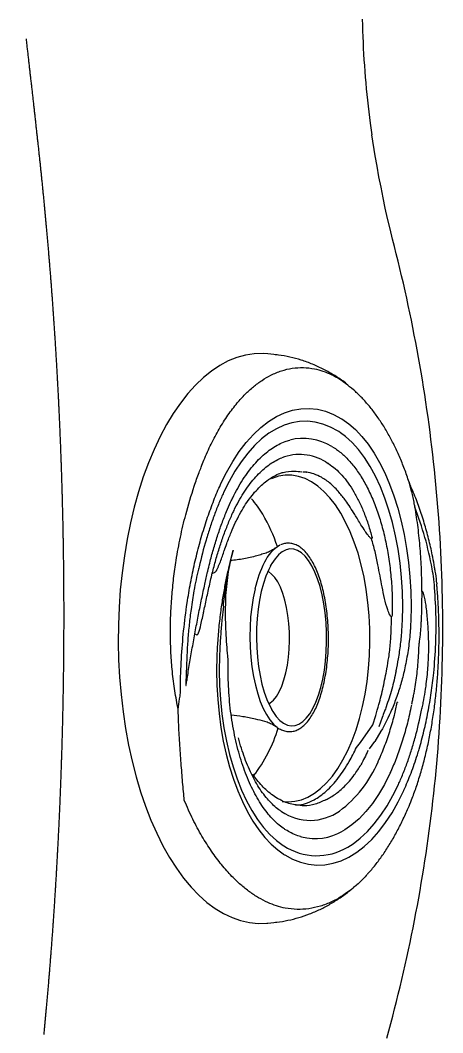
# Model space of a CAD drawing. Extents: x 527 to 614, y 487 to 635.
# Drawn here: x 554.45 to 558.1, y 539.94 to 548.67 of the extents above; entities that cross this region are included whole.
import ezdxf

# ---------------------------------------------------------------- set-up
doc = ezdxf.new("R2010")
doc.units = 0
doc.header["$MEASUREMENT"] = 0
doc.layers.add('1', color=4, linetype='Continuous')

# ---------------------------------------------------------------- blocks, each defined once
blk = doc.blocks.new('NA')
at = {"layer": '1', "color": 3}
for p, q in [((-0.5986, -0.5815), (-0.5701, -0.5857)), ((-0.1542, -0.6568), (-0.1614, -0.674)), ((0.3809, -0.7667), (0.3854, -0.7678)), ((-0.345, -0.8468), (-0.3481, -0.8467)), ((-0.3392, -0.8703), (-0.3473, -0.87)), ((-0.3392, -0.8703), (-0.3391, -0.8703)), ((0.3379, -0.8002), (0.3427, -0.8014)), ((0.3677, -0.8075), (0.3796, -0.8328)), ((-0.3813, -0.9456), (-0.3444, -0.9415)), ((0.4875, -0.9684), (0.5671, -0.9879)), ((0.8035, -1.0061), (0.8051, -1.0068)), ((0.8926, -0.9857), (0.8941, -0.9864)), ((0.9818, -0.9654), (0.9832, -0.966)), ((-2.6479, -1.2864), (-2.6426, -1.3393)), ((2.2554, -1.3393), (2.2607, -1.2864)), ((-0.9426, -1.3469), (-0.9591, -1.367)), ((-1.9781, -1.42), (-1.9809, -1.4244)), ((-1.9023, -1.5691), (-1.9048, -1.578)), ((-1.6303, -1.5347), (-1.6299, -1.5313)), ((-1.9046, -1.5774), (-1.9048, -1.578)), ((1.243, -1.589), (1.2427, -1.624)), ((1.3162, -1.8089), (1.3153, -1.8103)), ((1.329, -1.7872), (1.3161, -1.8083)), ((1.3162, -1.809), (1.317, -1.8077)), ((1.4509, -1.8591), (1.4501, -1.8604)), ((1.4628, -1.8385), (1.4507, -1.8585)), ((1.4509, -1.8592), (1.4516, -1.858)), ((1.5812, -1.9132), (1.5909, -1.8984)), ((1.5909, -1.8984), (1.5937, -1.894)), ((1.7009, -1.9237), (1.6999, -1.9253)), ((2.0045, -1.9623), (1.9936, -1.9778)), ((-1.1336, -2.0521), (-1.0912, -2.0874)), ((-1.0912, -2.0874), (-0.9371, -2.192)), ((-1.1449, -2.1629), (-1.0812, -2.2104)), ((0.6768, -2.1862), (0.6682, -2.1814)), ((-0.9941, -2.2634), (-1.0812, -2.2104)), ((-0.8747, -2.2726), (-0.9543, -2.244)), ((-0.9371, -2.192), (-0.8578, -2.2178)), ((-0.043, -2.3531), (-0.0064, -2.353)), ((0.0037, -2.3601), (-0.0068, -2.353)), ((-0.7429, -2.4048), (-0.739, -2.4064)), ((-0.048, -2.4481), (-0.0481, -2.4481)), ((-0.048, -2.4481), (-0.0399, -2.4484)), ((1.1552, -2.5052), (1.0741, -2.5276)), ((1.0743, -2.5255), (1.1318, -2.511)), ((0.2588, -2.7463), (0.2786, -2.7447)), ((0.293, -2.7433), (0.2786, -2.7447))]:
    blk.add_line(p, q, dxfattribs=at)
at = {"layer": '1', "color": 3, "flags": 128}
for points in [[(2.2607, -1.2864), (2.2635, -1.2456), (2.2614, -1.1699), (2.2501, -1.0945), (2.2295, -1.0195), (2.1996, -0.9453), (2.1608, -0.8722), (2.1129, -0.8004), (2.0564, -0.7302), (1.9912, -0.6618), (1.9178, -0.5957), (1.8364, -0.5319), (1.7473, -0.4707), (1.6509, -0.4124), (1.5474, -0.3571), (1.4373, -0.3052), (1.3211, -0.2567), (1.1991, -0.212), (1.0718, -0.171), (0.9397, -0.1341), (0.8033, -0.1012), (0.6631, -0.0727), (0.5197, -0.0485), (0.3736, -0.0288), (0.2253, -0.0136), (0.0754, -0.003), (-0.0754, 0.003), (-0.2268, 0.0043), (-0.378, 0.0009), (-0.5285, -0.0071), (-0.6777, -0.0197), (-0.8251, -0.0369), (-0.9701, -0.0586), (-1.1122, -0.0847), (-1.2508, -0.1151), (-1.3853, -0.1497), (-1.5154, -0.1885), (-1.6404, -0.2311), (-1.76, -0.2775), (-1.8736, -0.3275), (-1.9808, -0.3809), (-2.0812, -0.4376)], [(-2.0812, -0.4376), (-2.1745, -0.4972), (-2.2603, -0.5595), (-2.3382, -0.6244), (-2.408, -0.6915), (-2.4694, -0.7607), (-2.5222, -0.8316), (-2.5661, -0.9041), (-2.6011, -0.9777), (-2.6269, -1.0523), (-2.6434, -1.1275), (-2.6507, -1.2031), (-2.6487, -1.2787), (-2.6479, -1.2864)], [(-0.3481, -0.8467), (-0.4722, -0.8446), (-0.5962, -0.8471), (-0.7195, -0.8542), (-0.8415, -0.8659), (-0.9613, -0.8821), (-1.0784, -0.9027), (-1.1921, -0.9276), (-1.3018, -0.9567), (-1.4068, -0.9898), (-1.5066, -1.0267), (-1.6006, -1.0672), (-1.6884, -1.1111), (-1.7693, -1.1582), (-1.843, -1.2081), (-1.9091, -1.2607), (-1.9672, -1.3155), (-2.0169, -1.3724), (-2.058, -1.431)], [(-0.3473, -0.87), (-0.472, -0.8677), (-0.5967, -0.8704), (-0.7206, -0.8779), (-0.8429, -0.8903), (-0.9628, -0.9075), (-1.0797, -0.9293), (-1.1928, -0.9556), (-1.3015, -0.9863), (-1.4049, -1.0212), (-1.5025, -1.0601), (-1.5938, -1.1026), (-1.678, -1.1487), (-1.7548, -1.1978), (-1.8236, -1.2499), (-1.884, -1.3045), (-1.9356, -1.3613), (-1.9781, -1.42)], [(1.5937, -1.894), (1.6293, -1.8288), (1.6556, -1.7626), (1.6726, -1.6957), (1.6801, -1.6283), (1.6781, -1.5608), (1.6666, -1.4935), (1.6457, -1.4268), (1.6154, -1.3611), (1.576, -1.2965), (1.5276, -1.2335), (1.4704, -1.1723), (1.4048, -1.1133), (1.3311, -1.0568), (1.2495, -1.003), (1.1607, -0.9522), (1.0648, -0.9047)], [(1.137, -0.8797), (1.2384, -0.9298), (1.3324, -0.9834), (1.4187, -1.0401), (1.4968, -1.0997), (1.5664, -1.1619), (1.627, -1.2264), (1.6785, -1.2929), (1.7205, -1.361), (1.7528, -1.4304), (1.7753, -1.5008), (1.7878, -1.5718), (1.7903, -1.643), (1.7828, -1.7142), (1.7654, -1.7849), (1.738, -1.8549), (1.7009, -1.9237)], [(0.2351, -1.1761), (0.158, -1.1601), (0.077, -1.1476), (-0.0072, -1.1386), (-0.0934, -1.1334), (-0.1806, -1.1318), (-0.2679, -1.1341), (-0.3543, -1.14), (-0.4386, -1.1497), (-0.52, -1.1628), (-0.5974, -1.1794), (-0.67, -1.1992), (-0.7369, -1.222), (-0.7973, -1.2474), (-0.8505, -1.2753), (-0.8959, -1.3052), (-0.933, -1.3369), (-0.9426, -1.3469)], [(0.2121, -1.2302), (0.138, -1.2149), (0.06, -1.2029), (-0.021, -1.1945), (-0.1039, -1.1896), (-0.1878, -1.1884), (-0.2717, -1.1909), (-0.3545, -1.1971), (-0.4352, -1.2068), (-0.5129, -1.22), (-0.5866, -1.2364), (-0.6554, -1.256), (-0.7185, -1.2784), (-0.7751, -1.3034), (-0.8246, -1.3307), (-0.8662, -1.3599), (-0.8996, -1.3908), (-0.9154, -1.4097)], [(-0.7571, -1.2948), (-0.7495, -1.3069), (-0.7255, -1.3344), (-0.6929, -1.3603), (-0.6524, -1.3844), (-0.6045, -1.4063), (-0.55, -1.4255), (-0.4897, -1.4419), (-0.4247, -1.4551), (-0.3559, -1.4649), (-0.2844, -1.4712), (-0.2114, -1.4738), (-0.1379, -1.4729), (-0.0652, -1.4682), (0.0055, -1.46), (0.0733, -1.4483), (0.137, -1.4334), (0.1956, -1.4155), (0.2482, -1.3948), (0.2939, -1.3717), (0.3321, -1.3465), (0.3621, -1.3197), (0.3834, -1.2916), (0.3861, -1.2869)], [(0.5456, -1.399), (0.5288, -1.3796), (0.4947, -1.3493), (0.4523, -1.3207), (0.4022, -1.2942), (0.345, -1.2701), (0.2814, -1.2487), (0.2121, -1.2302)], [(0.8877, -1.9156), (0.9577, -1.8701), (1.02, -1.8218), (1.0743, -1.7711), (1.1201, -1.7184), (1.1572, -1.6641), (1.1853, -1.6083), (1.2042, -1.5517), (1.2138, -1.4944), (1.214, -1.4369), (1.2049, -1.3797), (1.1865, -1.323), (1.1844, -1.318)], [(-2.059, -1.4326), (-2.0956, -1.5004), (-2.1225, -1.5693), (-2.1397, -1.6389), (-2.1471, -1.709), (-2.1446, -1.7792), (-2.1322, -1.8492), (-2.1101, -1.9185), (-2.0783, -1.9868), (-2.0369, -2.0539), (-1.9863, -2.1194), (-1.9265, -2.1829), (-1.858, -2.2442), (-1.7811, -2.3029), (-1.6961, -2.3588), (-1.6034, -2.4115), (-1.5036, -2.4609)], [(-1.5984, -1.4118), (-1.6023, -1.4627), (-1.5979, -1.5201), (-1.5841, -1.5772), (-1.561, -1.6334), (-1.5289, -1.6886), (-1.4879, -1.7423), (-1.4382, -1.7941), (-1.3803, -1.8437), (-1.3145, -1.8908), (-1.2412, -1.9351), (-1.161, -1.9762), (-1.0743, -2.0139), (-0.9817, -2.048), (-0.8839, -2.0782), (-0.7815, -2.1043), (-0.6752, -2.1261), (-0.5657, -2.1435), (-0.4537, -2.1564), (-0.34, -2.1647), (-0.2253, -2.1684), (-0.1104, -2.1673), (0.0039, -2.1616), (0.1169, -2.1512), (0.2279, -2.1363), (0.3361, -2.1169), (0.4407, -2.0931), (0.5411, -2.0652), (0.6366, -2.0332), (0.7266, -1.9975), (0.8105, -1.9582), (0.8877, -1.9156)], [(-0.9154, -1.4097), (-0.9243, -1.4228), (-0.94, -1.4557), (-0.9465, -1.489), (-0.9438, -1.5224), (-0.9318, -1.5554), (-0.9108, -1.5876), (-0.881, -1.6186), (-0.8427, -1.6481), (-0.7964, -1.6757), (-0.7427, -1.701), (-0.6821, -1.7238), (-0.6156, -1.7438), (-0.5438, -1.7608), (-0.4676, -1.7744), (-0.388, -1.7846), (-0.306, -1.7913), (-0.2224, -1.7943), (-0.1384, -1.7936), (-0.0549, -1.7893), (0.027, -1.7814), (0.1063, -1.7699), (0.1821, -1.7551), (0.2535, -1.737), (0.3195, -1.716), (0.3795, -1.6923), (0.4326, -1.6661), (0.4782, -1.6378), (0.5158, -1.6077), (0.5448, -1.5762), (0.5651, -1.5437), (0.5762, -1.5105), (0.5781, -1.4771), (0.5708, -1.4439), (0.5542, -1.4113), (0.5456, -1.399)], [(-0.0399, -2.4484), (0.0848, -2.4507), (0.2095, -2.448), (0.3333, -2.4405), (0.4556, -2.4281), (0.5756, -2.4109), (0.6925, -2.3891), (0.8056, -2.3628), (0.9142, -2.3321), (1.0177, -2.2972), (1.1153, -2.2583), (1.2065, -2.2158), (1.2908, -2.1697), (1.3676, -2.1205), (1.4364, -2.0685), (1.4967, -2.0139), (1.5484, -1.9571), (1.5812, -1.9132)], [(-1.992, -1.9765), (-1.9632, -2.0219), (-1.9148, -2.0849), (-1.8577, -2.1461), (-1.7921, -2.205), (-1.7183, -2.2616), (-1.6368, -2.3154), (-1.5479, -2.3662), (-1.4521, -2.4137)], [(-1.3579, -2.3402), (-1.4515, -2.2931), (-1.5377, -2.2427), (-1.6161, -2.1891), (-1.6863, -2.1328), (-1.7478, -2.074), (-1.8003, -2.013), (-1.8436, -1.9503), (-1.8548, -1.931)], [(1.6999, -1.9253), (1.658, -1.985), (1.6074, -2.0429), (1.5483, -2.0987), (1.481, -2.1523), (1.4059, -2.2031), (1.3235, -2.251), (1.2341, -2.2957), (1.1384, -2.337), (1.0367, -2.3746), (0.9298, -2.4083), (0.8181, -2.4379), (0.7023, -2.4633), (0.5831, -2.4843), (0.4611, -2.5008), (0.3369, -2.5127), (0.2113, -2.5199), (0.085, -2.5225), (-0.0413, -2.5203)], [(-1.5036, -2.4609), (-1.5027, -2.4613), (-1.5025, -2.4614)]]:
    blk.add_lwpolyline(points, dxfattribs=at)
at = {"layer": '1', "color": 3}
for centre, radius, start, end in [((-0.3879, -0.8875), 0.058, 268.48266, 276.4766), ((-0.5853, -0.1314), 1.302, 232.50518, 253.05211), ((0.031, -2.1106), 0.9566, 63.13994, 77.68192), ((0.394, -0.4223), 0.9521, 300.50602, 310.42454), ((0.3241, -1.5577), 0.3311, 30.31738, 65.16983), ((0.1138, 0.0625), 1.5121, 288.69886, 300.32991), ((-1.5501, -1.7092), 0.5165, 146.53917, 211.16205), ((-1.3246, -1.6518), 0.4374, 145.73028, 215.35772), ((0.9581, -1.5602), 0.4348, 328.53136, 20.72632), ((1.0593, -1.5926), 0.4726, 328.63303, 14.21005), ((-1.6861, -1.5207), 0.0575, 345.86744, 354.46927), ((-1.6854, -1.5166), 0.0574, 345.24719, 353.83633), ((-1.4492, -1.6936), 0.47, 165.82654, 210.33432), ((1.2628, -1.6149), 0.022, 190.5877, 204.19932), ((-0.8554, -1.2902), 1.0297, 216.65842, 247.06001), ((-0.7465, -2.4169), 0.0126, 73.65774, 87.59189), ((1.0884, -2.5275), 0.0142, 171.82219, 180.15528), ((0.2248, -2.6345), 0.0238, 119.97168, 124.42238)]:
    blk.add_arc(centre, radius, start, end, dxfattribs=at)
for points, knots in [([(-1.5909, -0.5657), (-1.5386, -0.561), (-1.4339, -0.5517), (-1.2675, -0.5379), (-1.0951, -0.5258), (-0.9404, -0.5176), (-0.8433, -0.5145), (-0.8067, -0.5133)], [0, 0, 0, 0, 0.2144914, 0.4289951, 0.6481945, 0.8673923, 1, 1, 1, 1]), ([(-0.8067, -0.5133), (-0.7531, -0.5029), (-0.6456, -0.4821), (-0.4823, -0.4622), (-0.3199, -0.4497), (-0.1582, -0.4451), (0.0048, -0.4478), (0.1666, -0.4573), (0.3255, -0.4731), (0.497, -0.4971), (0.6812, -0.531), (0.8974, -0.5823), (1.0828, -0.6378), (1.216, -0.6852), (1.2693, -0.7056), (1.2851, -0.7117)], [0, 0, 0, 0, 0.07538, 0.15131, 0.22333, 0.295352, 0.369105, 0.442863, 0.514729, 0.586968, 0.682119, 0.778071, 0.907999, 0.972873, 1, 1, 1, 1]), ([(-0.8067, -0.5133), (-0.7757, -0.5173), (-0.7289, -0.5233), (-0.6817, -0.53), (-0.6658, -0.5322)], [0, 0, 0, 0, 0.6641142, 1, 1, 1, 1]), ([(-2.4701, -1.2855), (-2.4572, -1.2593), (-2.4313, -1.2069), (-2.3796, -1.1291), (-2.3183, -1.0522), (-2.2411, -0.971), (-2.1462, -0.8867), (-2.0302, -0.7999), (-1.8994, -0.7172), (-1.7536, -0.6378), (-1.6458, -0.59), (-1.5909, -0.5657)], [0, 0, 0, 0, 0.095675, 0.191349, 0.288732, 0.386114, 0.505945, 0.625775, 0.749068, 0.87236, 1, 1, 1, 1]), ([(-0.6658, -0.5322), (-0.6484, -0.5323), (-0.55, -0.5329), (-0.3694, -0.5393), (-0.126, -0.5585), (0.0931, -0.5861), (0.2868, -0.6191), (0.4559, -0.6543), (0.6195, -0.6952), (0.777, -0.7413), (0.9269, -0.7927), (1.0457, -0.8391), (1.1129, -0.869), (1.1353, -0.879)], [0, 0, 0, 0, 0.026705, 0.151394, 0.276414, 0.401114, 0.493454, 0.585793, 0.678039, 0.770288, 0.862263, 0.954108, 1, 1, 1, 1]), ([(-0.4652, -0.5837), (-0.4705, -0.5834), (-0.5071, -0.5815), (-0.5509, -0.5798), (-0.5893, -0.5796), (-0.5978, -0.58), (-0.6001, -0.5804), (-0.6004, -0.5806), (-0.6004, -0.5809), (-0.6001, -0.581), (-0.5994, -0.5812), (-0.599, -0.5813), (-0.5986, -0.5815)], [0, 0, 0, 0, 0.108692, 0.739507, 0.886435, 0.930204, 0.953135, 0.967768, 0.969534, 0.985431, 0.985934, 1, 1, 1, 1]), ([(-0.5702, -0.5861), (-0.5562, -0.5883), (-0.4973, -0.5973), (-0.3927, -0.6146), (-0.2563, -0.638), (-0.12, -0.6628), (0.0144, -0.6886), (0.1461, -0.7153), (0.2685, -0.7412), (0.3457, -0.7588), (0.3809, -0.7667)], [0, 0, 0, 0, 0.043161, 0.181129, 0.321653, 0.463935, 0.604255, 0.743141, 0.883109, 1, 1, 1, 1]), ([(0.4244, -0.6929), (0.4176, -0.6913), (0.3959, -0.686), (0.3663, -0.6792), (0.3126, -0.6674), (0.2658, -0.658), (0.1736, -0.6411), (0.0693, -0.6247), (-0.0718, -0.6076), (-0.2027, -0.5959), (-0.3343, -0.5879), (-0.4215, -0.5851), (-0.4652, -0.5837)], [0, 0, 0, 0, 0.024457, 0.078874, 0.10608, 0.214952, 0.242638, 0.424403, 0.56814, 0.711859, 0.855916, 1, 1, 1, 1]), ([(-0.1614, -0.674), (-0.1616, -0.6745), (-0.1619, -0.6752), (-0.1618, -0.6765), (-0.1609, -0.6786), (-0.1561, -0.6832), (-0.1502, -0.6858), (-0.1459, -0.6878)], [0, 0, 0, 0, 0.084324, 0.103055, 0.209091, 0.414326, 1, 1, 1, 1]), ([(-0.1459, -0.6878), (-0.1456, -0.688), (-0.1254, -0.6991), (-0.0597, -0.7124), (0.0019, -0.7259), (0.04, -0.7342)], [0, 0, 0, 0, 0.0050144, 0.3854851, 1, 1, 1, 1]), ([(1.0648, -0.9046), (1.051, -0.8984), (1.0211, -0.885), (0.9574, -0.8582), (0.8724, -0.8249), (0.766, -0.7877), (0.6193, -0.7413), (0.5023, -0.7123), (0.4244, -0.6929)], [0, 0, 0, 0, 0.073128, 0.157359, 0.32587, 0.494386, 0.662903, 1, 1, 1, 1]), ([(0.0116, -0.7289), (0.0322, -0.7331), (0.0954, -0.746), (0.199, -0.7685), (0.2867, -0.7882), (0.3325, -0.7989), (0.338, -0.8002)], [0, 0, 0, 0, 0.184335, 0.565629, 0.94738, 1, 1, 1, 1]), ([(0.3852, -0.7682), (0.4091, -0.7737), (0.4739, -0.7885), (0.5752, -0.8163), (0.6889, -0.851), (0.7976, -0.889), (0.8956, -0.927), (0.9549, -0.9536), (0.9815, -0.9656)], [0, 0, 0, 0, 0.109345, 0.295394, 0.479913, 0.664307, 0.849472, 1, 1, 1, 1]), ([(1.2851, -0.7117), (1.3046, -0.7194), (1.3736, -0.7465), (1.4853, -0.7971), (1.6156, -0.8664), (1.7341, -0.9416), (1.8332, -1.0172), (1.9138, -1.0911), (1.9791, -1.1625), (2.0342, -1.2365), (2.0812, -1.3172), (2.1172, -1.4043), (2.1395, -1.4982), (2.1454, -1.5937), (2.1351, -1.6822), (2.1141, -1.7626), (2.0933, -1.8103), (2.0829, -1.8342)], [0, 0, 0, 0, 0.029368, 0.103769, 0.178171, 0.254734, 0.331297, 0.393312, 0.455326, 0.518573, 0.58182, 0.65628, 0.730739, 0.807362, 0.883985, 0.941871, 1, 1, 1, 1]), ([(0.5671, -0.9879), (0.5107, -0.9726), (0.4214, -0.9484), (0.2849, -0.9192), (0.1693, -0.898), (0.0415, -0.8788), (-0.0981, -0.8625), (-0.2114, -0.8535), (-0.2877, -0.8493), (-0.3195, -0.8478), (-0.3386, -0.847), (-0.345, -0.8468), (-0.345, -0.8468)], [0, 0, 0, 0, 0.218931, 0.346784, 0.475182, 0.603585, 0.754612, 0.905676, 0.943401, 0.981124, 0.999998, 1, 1, 1, 1]), ([(0.0861, -0.9034), (0.0519, -0.8995), (-0.003, -0.8932), (-0.1015, -0.8841), (-0.1873, -0.8778), (-0.2739, -0.873), (-0.3174, -0.8712), (-0.3391, -0.8703)], [0, 0, 0, 0, 0.247463, 0.397924, 0.698981, 0.849433, 1, 1, 1, 1]), ([(0.3427, -0.8016), (0.347, -0.8025), (0.3908, -0.8122), (0.4712, -0.8338), (0.5824, -0.8663), (0.6889, -0.9023), (0.7905, -0.941), (0.857, -0.9694), (0.8903, -0.9848), (0.8926, -0.9858)], [0, 0, 0, 0, 0.021066, 0.214811, 0.40882, 0.600405, 0.794288, 0.98621, 1, 1, 1, 1]), ([(0.3796, -0.8328), (0.3817, -0.8349), (0.3897, -0.8435), (0.4043, -0.8509), (0.4163, -0.8558), (0.4196, -0.8571)], [0, 0, 0, 0, 0.1959692, 0.780793, 1, 1, 1, 1]), ([(0.4196, -0.8571), (0.4357, -0.864), (0.4841, -0.8846), (0.5331, -0.9006), (0.5657, -0.9113)], [0, 0, 0, 0, 0.332752, 1, 1, 1, 1]), ([(-1.8429, -1.4392), (-1.8386, -1.4326), (-1.8239, -1.4098), (-1.7932, -1.3714), (-1.748, -1.3246), (-1.6953, -1.2794), (-1.6358, -1.236), (-1.5694, -1.1946), (-1.4967, -1.1556), (-1.418, -1.1193), (-1.3337, -1.0858), (-1.2444, -1.0554), (-1.1504, -1.0283), (-1.0524, -1.0047), (-0.9509, -0.9848), (-0.8466, -0.9688), (-0.74, -0.9566), (-0.6318, -0.9484), (-0.5246, -0.9444), (-0.4436, -0.9442), (-0.3993, -0.9452), (-0.3895, -0.9455)], [0, 0, 0, 0, 0.023507, 0.080765, 0.137617, 0.194163, 0.250572, 0.306951, 0.363346, 0.419795, 0.476317, 0.532915, 0.589587, 0.646325, 0.703121, 0.759964, 0.816846, 0.873757, 0.930686, 0.98464, 1, 1, 1, 1]), ([(-0.3445, -0.9413), (-0.3117, -0.9382), (-0.2429, -0.9317), (-0.1376, -0.9255), (-0.0295, -0.9218), (0.0416, -0.922), (0.0769, -0.9221)], [0, 0, 0, 0, 0.232391, 0.488548, 0.745614, 1, 1, 1, 1]), ([(0.0767, -0.9227), (0.1016, -0.923), (0.1621, -0.9238), (0.2564, -0.9313), (0.3589, -0.9442), (0.4323, -0.9565), (0.4706, -0.9653), (0.477, -0.9668)], [0, 0, 0, 0, 0.178787, 0.435118, 0.692172, 0.948957, 1, 1, 1, 1]), ([(0.0861, -0.9034), (0.1391, -0.9093), (0.2455, -0.9213), (0.3597, -0.9412), (0.4397, -0.9575), (0.4699, -0.9644), (0.4875, -0.9684)], [0, 0, 0, 0, 0.377217, 0.758537, 0.859037, 1, 1, 1, 1]), ([(0.5655, -0.9121), (0.5852, -0.9188), (0.6392, -0.937), (0.7189, -0.9683), (0.7763, -0.9942), (0.8032, -1.0063)], [0, 0, 0, 0, 0.2333708, 0.6402338, 1, 1, 1, 1]), ([(1.1353, -0.8789), (1.1353, -0.879), (1.1356, -0.8791), (1.1358, -0.8792), (1.136, -0.8792)], [0, 0, 0, 0, 0.136414, 1, 1, 1, 1]), ([(1.136, -0.8792), (1.136, -0.8793), (1.1364, -0.8794), (1.1367, -0.8796), (1.137, -0.8797)], [0, 0, 0, 0, 0.109075, 1, 1, 1, 1]), ([(-1.6861, -1.4055), (-1.681, -1.3977), (-1.6657, -1.3747), (-1.6346, -1.337), (-1.5902, -1.2931), (-1.5386, -1.2507), (-1.4801, -1.2102), (-1.4149, -1.1718), (-1.3435, -1.1358), (-1.2663, -1.1026), (-1.1837, -1.0723), (-1.1113, -1.0498), (-1.0661, -1.0377), (-1.0513, -1.0338)], [0, 0, 0, 0, 0.051974, 0.152988, 0.253246, 0.352966, 0.452479, 0.551964, 0.651517, 0.751201, 0.85104, 0.951033, 1, 1, 1, 1]), ([(-0.853, -0.9704), (-0.8566, -1.0039), (-0.8642, -1.0742), (-0.8828, -1.1703), (-0.8999, -1.2313), (-0.9073, -1.2573)], [0, 0, 0, 0, 0.34189, 0.718869, 1, 1, 1, 1]), ([(0.536, -1.2471), (0.5314, -1.2329), (0.5154, -1.183), (0.4964, -1.0934), (0.4818, -1.0139), (0.4784, -0.9712), (0.4781, -0.967)], [0, 0, 0, 0, 0.15951, 0.557574, 0.956273, 1, 1, 1, 1]), ([(0.7985, -1.0038), (0.8123, -1.0104), (0.8522, -1.0296), (0.9138, -1.0635), (0.9808, -1.1058), (1.0408, -1.1501), (1.0938, -1.1961), (1.1393, -1.2433), (1.1775, -1.2917), (1.2079, -1.3408), (1.2284, -1.3832), (1.2358, -1.4093), (1.2385, -1.4188)], [0, 0, 0, 0, 0.057794, 0.16743, 0.276926, 0.386302, 0.495632, 0.605007, 0.71463, 0.824819, 0.93602, 1, 1, 1, 1]), ([(0.8938, -0.9864), (0.9056, -0.992), (0.945, -1.0108), (1.0076, -1.0446), (1.079, -1.0885), (1.1436, -1.1346), (1.2011, -1.1824), (1.2513, -1.2317), (1.2941, -1.2822), (1.3294, -1.3336), (1.3511, -1.3751), (1.362, -1.3994), (1.3648, -1.4063)], [0, 0, 0, 0, 0.044142, 0.1471276, 0.2499984, 0.3527635, 0.4554778, 0.5582081, 0.6610915, 0.7643507, 0.8683033, 0.909765, 0.909765, 0.909765, 0.909765]), ([(0.9828, -0.966), (0.9951, -0.9718), (1.0364, -0.9912), (1.1022, -1.0262), (1.1777, -1.0717), (1.2464, -1.1194), (1.3081, -1.169), (1.3627, -1.2202), (1.4098, -1.2727), (1.4494, -1.3262), (1.4812, -1.3806), (1.504, -1.4304), (1.5126, -1.462), (1.5163, -1.4753)], [0, 0, 0, 0, 0.0417784, 0.1400876, 0.2382999, 0.3364196, 0.4344873, 0.5325566, 0.6307236, 0.7291516, 0.8280757, 0.9277992, 1, 1, 1, 1]), ([(-1.4641, -1.2366), (-1.4477, -1.2212), (-1.4176, -1.193), (-1.3814, -1.168), (-1.3649, -1.1566)], [0, 0, 0, 0, 0.543533, 1, 1, 1, 1]), ([(-2.3861, -1.9669), (-2.3976, -1.9509), (-2.4282, -1.9085), (-2.4681, -1.8327), (-2.5045, -1.7401), (-2.5267, -1.6404), (-2.5327, -1.5392), (-2.5224, -1.4456), (-2.5013, -1.3609), (-2.4805, -1.3107), (-2.4701, -1.2855)], [0, 0, 0, 0, 0.073548, 0.19526, 0.338549, 0.481837, 0.629289, 0.776742, 0.888137, 1, 1, 1, 1]), ([(-1.587, -1.3977), (-1.5846, -1.3925), (-1.5743, -1.3705), (-1.5481, -1.3316), (-1.5102, -1.2828), (-1.4789, -1.2515), (-1.464, -1.2365)], [0, 0, 0, 0, 0.09711, 0.408763, 0.717679, 1, 1, 1, 1]), ([(-0.9074, -1.2571), (-0.9094, -1.2648), (-0.9156, -1.2883), (-0.9304, -1.3205), (-0.9463, -1.3492), (-0.9549, -1.3608), (-0.9581, -1.365)], [0, 0, 0, 0, 0.163693, 0.502973, 0.819141, 1, 1, 1, 1]), ([(0.5887, -1.3551), (0.5855, -1.3509), (0.5767, -1.3395), (0.5604, -1.3114), (0.5449, -1.2793), (0.5382, -1.2555), (0.5358, -1.2472)], [0, 0, 0, 0, 0.182096, 0.493337, 0.82393, 1, 1, 1, 1]), ([(-2.6418, -1.3393), (-2.6412, -1.3478), (-2.6382, -1.3886), (-2.6247, -1.4611), (-2.6013, -1.5558), (-2.5696, -1.6484), (-2.5305, -1.7389), (-2.484, -1.8271), (-2.4298, -1.9126), (-2.3755, -1.9874), (-2.3367, -2.0316), (-2.3206, -2.0499)], [0, 0, 0, 0, 0.031754, 0.153806, 0.276015, 0.398877, 0.522905, 0.648627, 0.776586, 0.907316, 1, 1, 1, 1]), ([(-0.94, -1.3452), (-0.9445, -1.3498), (-0.9599, -1.3655), (-0.9776, -1.3943), (-0.9926, -1.4309), (-0.9981, -1.468), (-0.995, -1.5043), (-0.9836, -1.5394), (-0.9645, -1.5732), (-0.9376, -1.6057), (-0.9027, -1.6369), (-0.8602, -1.6664), (-0.8106, -1.6937), (-0.7545, -1.7185), (-0.6928, -1.7407), (-0.626, -1.76), (-0.5549, -1.7764), (-0.4802, -1.7897), (-0.4024, -1.7998), (-0.3226, -1.8066), (-0.2413, -1.8102), (-0.1596, -1.8103), (-0.078, -1.8072), (0.0024, -1.8007), (0.081, -1.791), (0.1569, -1.7781), (0.2295, -1.7622), (0.2979, -1.7433), (0.3615, -1.7216), (0.4197, -1.6973), (0.472, -1.6704), (0.5179, -1.641), (0.5567, -1.6094), (0.5879, -1.5755), (0.6108, -1.5399), (0.6248, -1.503), (0.6296, -1.466), (0.6262, -1.4297), (0.6172, -1.4068), (0.6128, -1.3953)], [0, 0, 0, 0, 0.011642, 0.039702, 0.06703, 0.093364, 0.118974, 0.144446, 0.170328, 0.197054, 0.224606, 0.252655, 0.280869, 0.309028, 0.337092, 0.365064, 0.392958, 0.420792, 0.448581, 0.476339, 0.504077, 0.531805, 0.559532, 0.587264, 0.615011, 0.642781, 0.670588, 0.698444, 0.726367, 0.754375, 0.78249, 0.810727, 0.839077, 0.867423, 0.895443, 0.922699, 0.948961, 0.974541, 1, 1, 1, 1]), ([(-0.8251, -1.3319), (-0.8253, -1.3321), (-0.8261, -1.3327), (-0.8207, -1.3287), (-0.8139, -1.324), (-0.8066, -1.3201), (-0.8056, -1.3196)], [0, 0, 0, 0, 0.12571, 0.527683, 0.936508, 1, 1, 1, 1]), ([(0.4344, -1.3107), (0.4383, -1.3128), (0.448, -1.3182), (0.4545, -1.3229), (0.4545, -1.3229), (0.4544, -1.3229)], [0, 0, 0, 0, 0.292551, 0.727444, 1, 1, 1, 1]), ([(1.9931, -1.9774), (1.9989, -1.9704), (2.0282, -1.9345), (2.0734, -1.8654), (2.1277, -1.7711), (2.1721, -1.6746), (2.2078, -1.5768), (2.234, -1.4781), (2.2495, -1.3988), (2.2533, -1.3524), (2.2543, -1.3394)], [0, 0, 0, 0, 0.039106, 0.19987, 0.355977, 0.507891, 0.656188, 0.801472, 0.944337, 1, 1, 1, 1]), ([(-1.9015, -1.5699), (-1.8994, -1.5617), (-1.8925, -1.5346), (-1.8735, -1.4913), (-1.8531, -1.4564), (-1.8437, -1.4402)], [0, 0, 0, 0, 0.1891368, 0.6248897, 1, 1, 1, 1]), ([(-1.6284, -1.5241), (-1.6282, -1.5229), (-1.6263, -1.5039), (-1.6169, -1.4674), (-1.603, -1.4264), (-1.5901, -1.4034), (-1.587, -1.3978)], [0, 0, 0, 0, 0.029107, 0.449937, 0.867327, 1, 1, 1, 1]), ([(1.2365, -1.4194), (1.2461, -1.4505), (1.2517, -1.5033), (1.246, -1.5585), (1.2437, -1.5805)], [0.252267, 0.252267, 0.252267, 0.252267, 0.7008892, 1, 1, 1, 1]), ([(-1.5839, -1.7875), (-1.5984, -1.7568), (-1.6275, -1.6948), (-1.6396, -1.6081), (-1.633, -1.5563), (-1.6303, -1.5347)], [0, 0, 0, 0, 0.3641288, 0.73454, 1, 1, 1, 1]), ([(-1.6288, -1.5262), (-1.6288, -1.5285), (-1.6289, -1.5331), (-1.6281, -1.5609), (-1.6193, -1.6116), (-1.5914, -1.6781), (-1.5534, -1.7384), (-1.5102, -1.7918), (-1.4573, -1.845), (-1.377, -1.912), (-1.2719, -1.9828), (-1.1753, -2.0312), (-1.1336, -2.0521)], [0, 0, 0, 0, 0.0269747, 0.0545812, 0.183364, 0.3141784, 0.4070367, 0.4998952, 0.5954517, 0.691008, 0.8665419, 1, 1, 1, 1]), ([(1.1964, -1.7493), (1.207, -1.7279), (1.2284, -1.6849), (1.2368, -1.641), (1.2411, -1.619)], [0, 0, 0, 0, 0.497728, 1, 1, 1, 1]), ([(-1.5839, -1.7875), (-1.5689, -1.8151), (-1.5389, -1.8708), (-1.4678, -1.9531), (-1.3831, -2.0274), (-1.3128, -2.0717), (-1.2827, -2.0906)], [0, 0, 0, 0, 0.242533, 0.488146, 0.780948, 1, 1, 1, 1]), ([(1.3153, -1.8103), (1.3011, -1.8302), (1.2728, -1.8699), (1.2158, -1.9265), (1.1489, -1.9802), (1.0717, -2.0304), (0.9852, -2.0766), (0.8899, -2.1183), (0.7875, -2.1555), (0.7137, -2.176), (0.6768, -2.1862)], [0, 0, 0, 0, 0.125, 0.2500001, 0.375, 0.5, 0.625, 0.75, 0.875, 1, 1, 1, 1]), ([(1.0667, -1.9025), (1.0931, -1.8785), (1.1462, -1.83), (1.1796, -1.7764), (1.1964, -1.7493)], [0, 0, 0, 0, 0.49625, 1, 1, 1, 1]), ([(1.4501, -1.8604), (1.4325, -1.8852), (1.3974, -1.9347), (1.3246, -2.0049), (1.238, -2.0708), (1.1372, -2.1316), (1.0237, -2.1864), (0.899, -2.2348), (0.7644, -2.276), (0.6216, -2.3097), (0.4723, -2.3353), (0.3183, -2.3525), (0.1613, -2.3618), (0.0562, -2.3607), (0.0037, -2.3601)], [0, 0, 0, 0, 0.083333, 0.166667, 0.25, 0.333333, 0.416667, 0.5, 0.583333, 0.666667, 0.75, 0.833333, 0.916667, 1, 1, 1, 1]), ([(0.6686, -2.1808), (0.6686, -2.1807), (0.6711, -2.1761), (0.6801, -2.1652), (0.7011, -2.1471), (0.7385, -2.1209), (0.8001, -2.0827), (0.8922, -2.0273), (0.9874, -1.966), (1.0433, -1.9213), (1.0667, -1.9025)], [0, 0, 0, 0, 0.00027, 0.025282, 0.067353, 0.14109, 0.266757, 0.470507, 0.778093, 1, 1, 1, 1]), ([(2.0829, -1.8342), (2.0702, -1.8593), (2.0482, -1.9027), (2.0175, -1.9445), (2.0045, -1.9623)], [0, 0, 0, 0, 0.575565, 1, 1, 1, 1]), ([(-2.2301, -2.1427), (-2.2537, -2.1201), (-2.3028, -2.0731), (-2.3541, -2.0141), (-2.3789, -1.9774), (-2.3861, -1.9669)], [0, 0, 0, 0, 0.39752, 0.826765, 1, 1, 1, 1]), ([(1.1323, -2.513), (1.1401, -2.5106), (1.1871, -2.4963), (1.2685, -2.4665), (1.3754, -2.4235), (1.4759, -2.3767), (1.5707, -2.3267), (1.6597, -2.2732), (1.7429, -2.2161), (1.8198, -2.1557), (1.8898, -2.092), (1.9518, -2.0271), (1.9865, -1.982), (2.0032, -1.9602)], [0, 0, 0, 0, 0.0196, 0.118114, 0.21634, 0.313697, 0.411167, 0.509298, 0.60806, 0.707367, 0.807068, 0.906923, 1, 1, 1, 1]), ([(-1.1605, -2.151), (-1.1605, -2.151), (-1.2033, -2.132), (-1.243, -2.1113), (-1.2827, -2.0906)], [0, 0, 0, 0, 0.000546, 1, 1, 1, 1]), ([(-2.2251, -2.1474), (-2.2238, -2.1486), (-2.1998, -2.172), (-2.1464, -2.2152), (-2.0643, -2.2768), (-1.9745, -2.3354), (-1.8785, -2.3913), (-1.7758, -2.4437), (-1.7018, -2.4788), (-1.6607, -2.4954), (-1.6573, -2.4967)], [0, 0, 0, 0, 0.008728, 0.169311, 0.331298, 0.494262, 0.65782, 0.821634, 0.985323, 1, 1, 1, 1]), ([(0.4406, -2.2371), (0.48, -2.2292), (0.5592, -2.2134), (0.632, -2.192), (0.6686, -2.1813)], [0, 0, 0, 0, 0.497852, 1, 1, 1, 1]), ([(-1.2567, -2.2384), (-1.2567, -2.2384), (-1.256, -2.2387), (-1.2554, -2.239), (-1.2547, -2.2394)], [0, 0, 0, 0, 0.027969, 1, 1, 1, 1]), ([(-1.2547, -2.2394), (-1.2447, -2.2439), (-1.2246, -2.253), (-1.1833, -2.2707), (-1.1303, -2.292), (-1.0646, -2.3161), (-0.9743, -2.3461), (-0.8687, -2.3765), (-0.7827, -2.396), (-0.746, -2.4043)], [0, 0, 0, 0, 0.0661207, 0.1328483, 0.2663211, 0.3997978, 0.5332706, 0.8003891, 1, 1, 1, 1]), ([(-0.0445, -2.5202), (-0.051, -2.5199), (-0.0705, -2.5191), (-0.1031, -2.5174), (-0.181, -2.5118), (-0.2969, -2.4985), (-0.4406, -2.4722), (-0.5729, -2.4394), (-0.6935, -2.4012), (-0.8376, -2.3463), (-0.9335, -2.2955), (-0.9941, -2.2634)], [0, 0, 0, 0, 0.018777, 0.056357, 0.093903, 0.244333, 0.394797, 0.523143, 0.651488, 0.779594, 1, 1, 1, 1]), ([(-0.8578, -2.2178), (-0.8266, -2.2271), (-0.7471, -2.2506), (-0.6126, -2.2838), (-0.5073, -2.3043), (-0.4543, -2.3146)], [0, 0, 0, 0, 0.2439379, 0.6195788, 1, 1, 1, 1]), ([(-0.0064, -2.3524), (-0.0063, -2.3524), (-0.003, -2.3479), (0.016, -2.3341), (0.0702, -2.3148), (0.1527, -2.2932), (0.2842, -2.267), (0.3781, -2.249), (0.4406, -2.2371)], [0, 0, 0, 0, 0.000347, 0.036388, 0.144273, 0.358247, 0.57279, 1, 1, 1, 1]), ([(-0.767, -2.5267), (-0.7949, -2.5209), (-0.8736, -2.5044), (-0.9991, -2.4721), (-1.1165, -2.4356), (-1.1951, -2.4074), (-1.2686, -2.3794), (-1.3175, -2.358), (-1.3561, -2.341)], [0, 0, 0, 0, 0.129943, 0.367079, 0.605678, 0.722738, 0.781259, 1, 1, 1, 1]), ([(-0.4734, -2.3945), (-0.5263, -2.3824), (-0.6327, -2.3581), (-0.7469, -2.3213), (-0.8269, -2.2919), (-0.8571, -2.2797), (-0.8747, -2.2726)], [0, 0, 0, 0, 0.3772173, 0.7585371, 0.8590371, 1, 1, 1, 1]), ([(-0.4543, -2.3146), (-0.4222, -2.3201), (-0.3694, -2.3293), (-0.2741, -2.3412), (-0.19, -2.3485), (-0.1059, -2.3524), (-0.0639, -2.3529), (-0.043, -2.3531)], [0, 0, 0, 0, 0.237006, 0.389566, 0.694903, 0.847453, 1, 1, 1, 1]), ([(-1.4521, -2.4137), (-1.4382, -2.42), (-1.4083, -2.4333), (-1.3446, -2.4599), (-1.2596, -2.4924), (-1.1532, -2.528), (-1.0065, -2.5716), (-0.8896, -2.5971), (-0.8116, -2.6142)], [0, 0, 0, 0, 0.073128, 0.157359, 0.32587, 0.494386, 0.662903, 1, 1, 1, 1]), ([(-0.4734, -2.3945), (-0.4392, -2.4014), (-0.3842, -2.4126), (-0.2858, -2.4279), (-0.1999, -2.438), (-0.1134, -2.4449), (-0.0698, -2.4471), (-0.0481, -2.4481)], [0, 0, 0, 0, 0.247463, 0.397924, 0.698981, 0.849434, 1, 1, 1, 1]), ([(-1.6572, -2.4981), (-1.6331, -2.5081), (-1.5744, -2.5324), (-1.4744, -2.5683), (-1.3577, -2.6056), (-1.2346, -2.6396), (-1.1068, -2.6697), (-0.9758, -2.6957), (-0.843, -2.7174), (-0.7091, -2.7348), (-0.5743, -2.7482), (-0.4392, -2.7576), (-0.3041, -2.7632), (-0.1697, -2.7651), (-0.0363, -2.7635), (0.0953, -2.7582), (0.1937, -2.7524), (0.2475, -2.7473), (0.2588, -2.7463)], [0, 0, 0, 0, 0.0455252, 0.1108648, 0.1781391, 0.2469525, 0.3163858, 0.3854021, 0.4539026, 0.5218171, 0.5889858, 0.6558129, 0.7221689, 0.7880485, 0.8534673, 0.9184633, 0.982861, 1, 1, 1, 1]), ([(-1.5025, -2.4614), (-1.4536, -2.4823), (-1.3559, -2.524), (-1.2347, -2.566), (-1.1131, -2.6027), (-0.9922, -2.635), (-0.8303, -2.6701), (-0.6631, -2.6982), (-0.4665, -2.7223), (-0.239, -2.738), (0.018, -2.7414), (0.1893, -2.7296), (0.2748, -2.7238)], [0, 0, 0, 0, 0.100111, 0.200167, 0.230413, 0.322791, 0.415168, 0.507528, 0.599888, 0.733131, 0.86678, 1, 1, 1, 1]), ([(-0.7584, -2.5292), (-0.7582, -2.5292), (-0.7459, -2.5321), (-0.7274, -2.5361), (-0.6966, -2.5425), (-0.6533, -2.551), (-0.5907, -2.5617), (-0.5148, -2.5724), (-0.4125, -2.5837), (-0.3185, -2.5901), (-0.2499, -2.5917), (-0.2336, -2.5921)], [0, 0, 0, 0, 0.000715, 0.073393, 0.1097219, 0.1824198, 0.3277255, 0.4730653, 0.6184802, 0.909309, 1, 1, 1, 1]), ([(0.4172, -2.7265), (0.4479, -2.7212), (0.5256, -2.7076), (0.6484, -2.6796), (0.7854, -2.643), (0.9196, -2.6002), (1.0396, -2.5561), (1.1128, -2.5234), (1.1438, -2.5095)], [0, 0, 0, 0, 0.120095, 0.304937, 0.490444, 0.676212, 0.862899, 1, 1, 1, 1]), ([(1.0741, -2.5276), (1.0565, -2.5307), (1.0209, -2.5371), (0.9764, -2.5466), (0.9492, -2.5523), (0.9394, -2.5544)], [0, 0, 0, 0, 0.386229, 0.778881, 1, 1, 1, 1]), ([(-0.8116, -2.6142), (-0.8048, -2.6157), (-0.7831, -2.6207), (-0.7535, -2.6269), (-0.6999, -2.6373), (-0.653, -2.6452), (-0.5608, -2.6584), (-0.4565, -2.6693), (-0.3155, -2.676), (-0.1845, -2.6754), (-0.053, -2.6688), (0.0343, -2.659), (0.0779, -2.6541)], [0, 0, 0, 0, 0.024457, 0.078874, 0.106079, 0.214952, 0.242638, 0.424403, 0.56814, 0.711859, 0.855916, 1, 1, 1, 1]), ([(-0.0172, -2.6106), (-0.0187, -2.6105), (-0.0231, -2.6103), (-0.0305, -2.61), (-0.0424, -2.6094), (-0.063, -2.6083), (-0.1043, -2.6055), (-0.1632, -2.6005), (-0.2101, -2.5949), (-0.2336, -2.5921)], [0, 0, 0, 0, 0.0207362, 0.0615146, 0.1022965, 0.1838688, 0.3470282, 0.673495, 1, 1, 1, 1]), ([(0.2113, -2.6149), (0.1825, -2.6147), (0.1064, -2.6142), (0.0302, -2.612), (-0.0172, -2.6106)], [0, 0, 0, 0, 0.378941, 1, 1, 1, 1]), ([(0.0779, -2.6541), (0.0833, -2.6534), (0.1198, -2.6489), (0.1637, -2.6419), (0.2021, -2.6287), (0.2106, -2.6231), (0.2129, -2.6203), (0.2132, -2.6187), (0.2131, -2.6175), (0.2129, -2.6168), (0.2122, -2.6157), (0.2118, -2.6153), (0.2113, -2.6149)], [0, 0, 0, 0, 0.108692, 0.739507, 0.886436, 0.930204, 0.953135, 0.967768, 0.969534, 0.985431, 0.985934, 1, 1, 1, 1]), ([(0.9394, -2.5544), (0.8807, -2.5635), (0.7629, -2.5818), (0.5817, -2.5999), (0.3979, -2.6116), (0.2747, -2.6131), (0.2129, -2.6139)], [0, 0, 0, 0, 0.247158, 0.496041, 0.747293, 1, 1, 1, 1]), ([(0.4072, -2.7055), (0.4983, -2.6866), (0.6818, -2.6485), (0.8531, -2.5859), (0.9394, -2.5544)], [0, 0, 0, 0, 0.4962112, 1, 1, 1, 1]), ([(0.2748, -2.7238), (0.2897, -2.7223), (0.3343, -2.718), (0.3781, -2.7105), (0.4072, -2.7055)], [0, 0, 0, 0, 0.3359446, 1, 1, 1, 1]), ([(0.2962, -2.7432), (0.2972, -2.7431), (0.3273, -2.7408), (0.3679, -2.7359), (0.4067, -2.7284), (0.4173, -2.7264)], [0, 0, 0, 0, 0.024972, 0.735541, 1, 1, 1, 1])]:
    blk.add_open_spline(points, degree=3, knots=knots, dxfattribs=at)
blk = doc.blocks.new('VANGUARD')
at = {"layer": '1', "color": 2}
for points in [[(30.5032, 43.6505), (30.5044, 43.6006), (30.5059, 43.5507), (30.5078, 43.5008), (30.5099, 43.4509), (30.5124, 43.401), (30.5151, 43.3511), (30.5182, 43.3013), (30.5216, 43.2514), (30.5253, 43.2016), (30.5293, 43.1518), (30.5336, 43.102), (30.5383, 43.0522), (30.5433, 43.0024), (30.5485, 42.9527), (30.5541, 42.903), (30.56, 42.8533), (30.5662, 42.8036), (30.5728, 42.754), (30.5868, 42.6548)], [(30.716, 34.8656), (30.7332, 34.9285), (30.7501, 34.9914), (30.7667, 35.0544), (30.783, 35.1175), (30.799, 35.1807), (30.8146, 35.244), (30.83, 35.3073), (30.8451, 35.3707), (30.8599, 35.4342), (30.8743, 35.4977), (30.8885, 35.5613), (30.9023, 35.625), (30.9158, 35.6888), (30.9291, 35.7526), (30.942, 35.8164), (30.9546, 35.8803), (30.9669, 35.9443), (30.9789, 36.0083), (30.9905, 36.0724), (31.0019, 36.1366), (31.0129, 36.2007), (31.0237, 36.265), (31.0341, 36.3293), (31.0442, 36.3936), (31.0539, 36.458), (31.0634, 36.5224), (31.0726, 36.5869), (31.0814, 36.6514), (31.0899, 36.7159), (31.0981, 36.7805), (31.1059, 36.8451), (31.1135, 36.9098), (31.1207, 36.9744), (31.1276, 37.0392), (31.1342, 37.1039), (31.1405, 37.1687), (31.1464, 37.2335), (31.152, 37.2984), (31.1573, 37.3632), (31.1623, 37.4281), (31.167, 37.4931), (31.1713, 37.558), (31.1753, 37.623), (31.179, 37.688), (31.1823, 37.753), (31.1854, 37.818), (31.1881, 37.8831), (31.1905, 37.9481), (31.1926, 38.0132), (31.1943, 38.0783), (31.1957, 38.1434), (31.1968, 38.2085), (31.1976, 38.2736), (31.1981, 38.3387), (31.1982, 38.4038), (31.198, 38.4689), (31.1975, 38.534), (31.1967, 38.5991), (31.1955, 38.6642), (31.194, 38.7293), (31.1922, 38.7944), (31.1901, 38.8594), (31.1876, 38.9245), (31.1848, 38.9895), (31.1817, 39.0545), (31.1783, 39.1195), (31.1746, 39.1845), (31.1705, 39.2495), (31.1661, 39.3144), (31.1614, 39.3793), (31.1563, 39.4442), (31.151, 39.5091), (31.1453, 39.574), (31.1393, 39.6388), (31.133, 39.7036), (31.1263, 39.7683), (31.1194, 39.8331), (31.1121, 39.8978), (31.1045, 39.9625), (31.0966, 40.0271), (31.0884, 40.0917), (31.0798, 40.1563), (31.071, 40.2208), (31.0618, 40.2853), (31.0523, 40.3498), (31.0425, 40.4142), (31.0324, 40.4785), (31.0219, 40.5428), (31.0112, 40.6071), (31.0001, 40.6713), (30.9887, 40.7355), (30.9771, 40.7996), (30.9651, 40.8637), (30.9528, 40.9277), (30.9402, 40.9916), (30.9272, 41.0555), (30.914, 41.1193), (30.9005, 41.1831), (30.8867, 41.2468), (30.8725, 41.3104), (30.8581, 41.374), (30.8433, 41.4375), (30.8283, 41.5009), (30.8129, 41.5643), (30.7973, 41.6276), (30.7813, 41.6908), (30.7649, 41.7546), (30.7433, 41.8436), (30.7225, 41.9331), (30.7025, 42.0227), (30.6834, 42.1125), (30.6652, 42.2025), (30.6478, 42.2926), (30.6312, 42.3829), (30.6155, 42.4734), (30.5868, 42.6548)]]:
    blk.add_lwpolyline(points, dxfattribs=at)
at = {"layer": '1', "color": 3, "linetype": 'Continuous'}
blk.add_lwpolyline([(27.6017, 43.4822), (27.6065, 43.441, -0.000056), (27.6112, 43.4, -0.000056), (27.6159, 43.359, -0.000056), (27.6206, 43.318, -0.000058), (27.6253, 43.277, -0.00006), (27.63, 43.236, -0.000061), (27.6347, 43.195, -0.000062), (27.6394, 43.154, -0.000064), (27.644, 43.113, -0.000065), (27.6487, 43.072, -0.000066), (27.6533, 43.031, -0.000068), (27.6579, 42.99, -0.000069), (27.6625, 42.949, -0.00007), (27.6671, 42.908, -0.000071), (27.6717, 42.8671, -0.000073), (27.6763, 42.8261, -0.000074), (27.6809, 42.7851, -0.000075), (27.6854, 42.7441, -0.000076), (27.6899, 42.7032, -0.000078), (27.6945, 42.6622, -0.000082), (27.699, 42.6212, -0.00008), (27.7035, 42.5802, -0.000074), (27.7079, 42.5393, -0.000085), (27.7124, 42.4984, -0.000115), (27.7168, 42.4574, -0.000188), (27.7213, 42.4163, -0.000325), (27.7257, 42.3748, -0.000355), (27.73, 42.333, -0.0003), (27.7344, 42.291, -0.000283), (27.7387, 42.2491, -0.000292), (27.7429, 42.2073, -0.000295), (27.7471, 42.1654, -0.000292), (27.7512, 42.1235, -0.000291), (27.7553, 42.0816, -0.000291), (27.7593, 42.0397, -0.000291), (27.7633, 41.9978, -0.00029), (27.7672, 41.9559, -0.00029), (27.7711, 41.914, -0.00029), (27.775, 41.8721, -0.00029), (27.7788, 41.8301, -0.000289), (27.7825, 41.7882, -0.000289), (27.7862, 41.7463, -0.000289), (27.7899, 41.7044, -0.000289), (27.7934, 41.6624, -0.000288), (27.797, 41.6205, -0.000288), (27.8005, 41.5786, -0.000288), (27.8039, 41.5366, -0.000288), (27.8073, 41.4947, -0.000287), (27.8107, 41.4527, -0.000287), (27.814, 41.4108, -0.000287), (27.8173, 41.3688, -0.000287), (27.8205, 41.3268, -0.000287), (27.8236, 41.2849, -0.000286), (27.8267, 41.2429, -0.000286), (27.8298, 41.2009, -0.000286), (27.8328, 41.159, -0.000286), (27.8358, 41.117, -0.000286), (27.8387, 41.075, -0.000285), (27.8416, 41.033, -0.000285), (27.8444, 40.991, -0.000285), (27.8472, 40.949, -0.000285), (27.8499, 40.907, -0.000284), (27.8526, 40.865, -0.000284), (27.8552, 40.823, -0.000284), (27.8578, 40.781, -0.000284), (27.8603, 40.739, -0.000283), (27.8628, 40.697, -0.000283), (27.8652, 40.655, -0.000283), (27.8676, 40.613, -0.000283), (27.87, 40.571, -0.000283), (27.8723, 40.5289, -0.000283), (27.8745, 40.4869, -0.000283), (27.8767, 40.4449, -0.000283), (27.8789, 40.4029, -0.000283), (27.881, 40.3608, -0.000283), (27.883, 40.3188, -0.000282), (27.885, 40.2768, -0.000282), (27.887, 40.2348, -0.000282), (27.8889, 40.1927, -0.000282), (27.8908, 40.1507, -0.000282), (27.8926, 40.1086, -0.000281), (27.8944, 40.0666, -0.000281), (27.8961, 40.0245, -0.000281), (27.8978, 39.9825, -0.000281), (27.8994, 39.9405, -0.000281), (27.901, 39.8984, -0.00028), (27.9025, 39.8563, -0.00028), (27.904, 39.8143, -0.00028), (27.9054, 39.7722, -0.00028), (27.9068, 39.7302, -0.00028), (27.9082, 39.6881, -0.00028), (27.9095, 39.646, -0.000279), (27.9107, 39.604, -0.000279), (27.9119, 39.5619, -0.000279), (27.9131, 39.5199, -0.000279), (27.9142, 39.4778, -0.000279), (27.9152, 39.4357, -0.000278), (27.9162, 39.3936, -0.000278), (27.9172, 39.3516, -0.000278), (27.9181, 39.3095, -0.000278), (27.919, 39.2674, -0.000278), (27.9198, 39.2253, -0.000277), (27.9206, 39.1833, -0.000277), (27.9213, 39.1412, -0.000277), (27.922, 39.0991, -0.000277), (27.9227, 39.057, -0.000276), (27.9232, 39.0149, -0.000276), (27.9238, 38.9728, -0.000276), (27.9243, 38.9308, -0.000276), (27.9247, 38.8887, -0.000276), (27.9251, 38.8466, -0.000276), (27.9255, 38.8045, -0.000276), (27.9258, 38.7624, -0.000276), (27.9261, 38.7203, -0.000276), (27.9263, 38.6782, -0.000276), (27.9265, 38.6361, -0.000276), (27.9266, 38.5941, -0.000276), (27.9267, 38.552, -0.000275), (27.9267, 38.5099, -0.000275), (27.9267, 38.4678, -0.000275), (27.9266, 38.4257, -0.000275), (27.9265, 38.3836, -0.000275), (27.9264, 38.3415, -0.000275), (27.9261, 38.2994, -0.000275), (27.9259, 38.2573, -0.000275), (27.9256, 38.2152, -0.000275), (27.9253, 38.1732, -0.000275), (27.9249, 38.1311, -0.000275), (27.9244, 38.089, -0.000275), (27.924, 38.0469, -0.000275), (27.9234, 38.0048, -0.000275), (27.9229, 37.9627, -0.000275), (27.9222, 37.9206, -0.000275), (27.9216, 37.8785, -0.000275), (27.9209, 37.8364, -0.000275), (27.9201, 37.7944, -0.000275), (27.9193, 37.7523, -0.000275), (27.9184, 37.7102, -0.000274), (27.9175, 37.6681, -0.000274), (27.9166, 37.626, -0.000274), (27.9156, 37.5839, -0.000275), (27.9146, 37.5418, -0.000275), (27.9135, 37.4997, -0.000275), (27.9123, 37.4577, -0.000275), (27.9112, 37.4156, -0.000275), (27.9099, 37.3735, -0.000275), (27.9087, 37.3314, -0.000275), (27.9073, 37.2893, -0.000276), (27.906, 37.2473, -0.000276), (27.9046, 37.2052, -0.000276), (27.9031, 37.1631, -0.000276), (27.9016, 37.1211, -0.000276), (27.9, 37.079, -0.000276), (27.8984, 37.0369, -0.000276), (27.8968, 36.9948, -0.000276), (27.8951, 36.9528, -0.000276), (27.8934, 36.9107, -0.000277), (27.8916, 36.8687, -0.000277), (27.8897, 36.8266, -0.000277), (27.8879, 36.7845, -0.000277), (27.8859, 36.7425, -0.000277), (27.884, 36.7004, -0.000277), (27.8819, 36.6584, -0.000277), (27.8799, 36.6163, -0.000278), (27.8778, 36.5743, -0.000277), (27.8756, 36.5322, -0.000278), (27.8734, 36.4902, -0.000278), (27.8711, 36.4482, -0.000278), (27.8688, 36.4061, -0.000278), (27.8665, 36.3641, -0.000278), (27.8641, 36.322, -0.000278), (27.8617, 36.28, -0.000278), (27.8592, 36.238, -0.000278), (27.8566, 36.196, -0.000278), (27.854, 36.1539, -0.000278), (27.8514, 36.1119, -0.000278), (27.8487, 36.0699, -0.000279), (27.846, 36.0279, -0.000279), (27.8432, 35.9859, -0.000279), (27.8404, 35.9439, -0.000279), (27.8375, 35.9019, -0.00028), (27.8346, 35.8599, -0.00028), (27.8317, 35.8179, -0.00028), (27.8287, 35.7759, -0.000281), (27.8256, 35.7339, -0.000281), (27.8225, 35.6919, -0.000281), (27.8194, 35.6499, -0.000282), (27.8162, 35.6079, -0.000282), (27.8129, 35.5659, -0.000282), (27.8096, 35.524, -0.000283), (27.8063, 35.482, -0.000283), (27.8029, 35.44, -0.000283), (27.7994, 35.3981, -0.000284), (27.796, 35.3561, -0.000284), (27.7924, 35.3142, -0.000284), (27.7888, 35.2722, -0.000285), (27.7852, 35.2303, -0.000285), (27.7815, 35.1883, -0.000285), (27.7778, 35.1464, -0.000286), (27.774, 35.1045, -0.000286), (27.7702, 35.0625, -0.000286), (27.7663, 35.0206, -0.000286), (27.7624, 34.9787, -0.000287), (27.7585, 34.9368, -0.000287), (27.7544, 34.8949, -0.000287)], format="xyb", dxfattribs=at)
at = {"layer": '1', "rotation": 90}
blk.add_blockref('NA', (28.4017, 38.5047), dxfattribs=at)

msp = doc.modelspace()

# ---------------------------------------------------------------- block references
at = {"layer": '1'}
msp.add_blockref('VANGUARD', (526.9005, 505.0267), dxfattribs=at)

doc.saveas('drawing.dxf')
